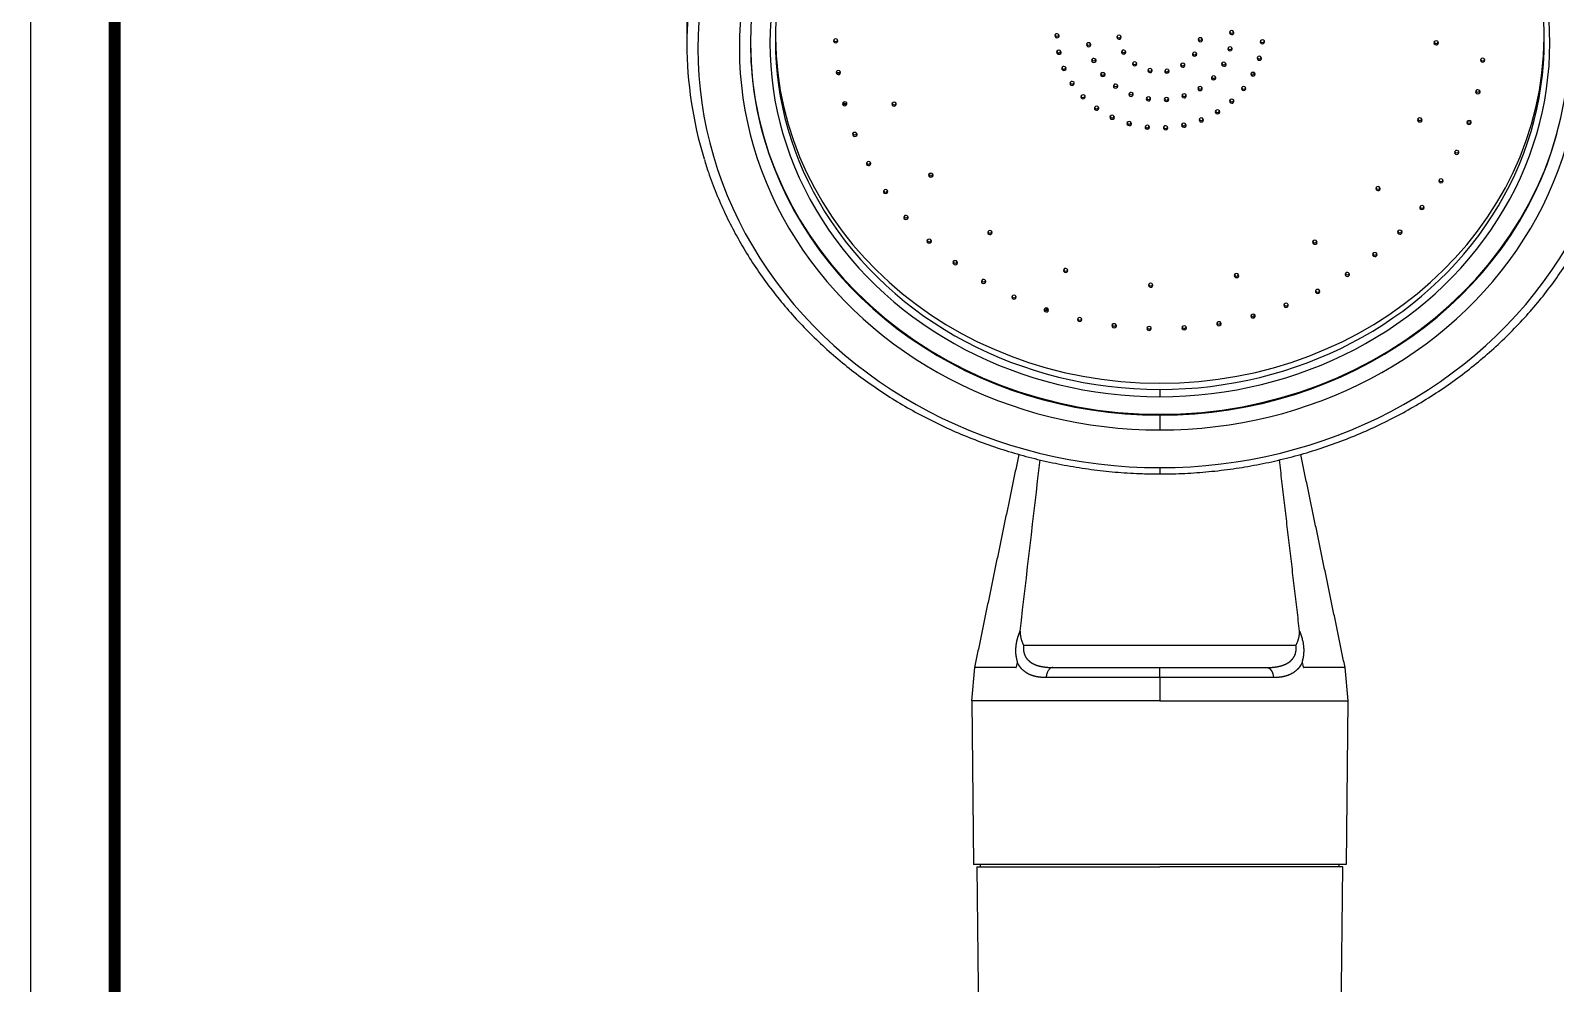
# Model space of a CAD drawing. Extents: x 0 to 474, y 0 to 347.
# Drawn here: x 0 to 137.8, y 173.6 to 259.7 of the extents above; entities that cross this region are included whole.
import ezdxf

# ---------------------------------------------------------------- set-up
doc = ezdxf.new("R2010")
doc.units = 0
doc.header["$LTSCALE"] = 10
doc.header["$MEASUREMENT"] = 0
doc.layers.get('0').update_dxf_attribs({"linetype": 'CONTINUOUS'})

msp = doc.modelspace()

# ---------------------------------------------------------------- linework, layer by layer
at = {"lineweight": -3, "ltscale": 0.4}
for p, q in [((59.33, 263.41), (59.33, 258.49)), ((92.98, 259.23), (92.98, 259.24)), ((108.77, 259.5), (108.77, 259.51)), ((72.98, 258.77), (72.98, 258.78)), ((95.85, 258.41), (95.85, 258.43)), ((98.59, 259.09), (98.59, 259.1)), ((105.94, 258.87), (105.94, 258.88)), ((108.62, 258.03), (108.62, 258.04)), ((111.55, 258.67), (111.55, 258.68)), ((127.26, 258.58), (127.26, 258.59)), ((92.9, 257.68), (92.99, 257.68)), ((93.15, 257.72), (93.15, 257.74)), ((96.31, 257), (96.31, 257.01)), ((99.01, 257.75), (99.01, 257.76)), ((100, 256.68), (100, 256.69)), ((104.35, 256.55), (104.35, 256.56)), ((105.42, 257.55), (105.42, 257.57)), ((108.06, 256.64), (108.06, 256.65)), ((111.27, 257.18), (111.27, 257.19)), ((131.46, 257.01), (131.46, 257.02)), ((73.1, 255.87), (72.94, 255.87)), ((73.22, 255.9), (73.22, 255.91)), ((93.61, 256.27), (93.61, 256.28)), ((97.06, 255.87), (96.8, 255.87)), ((97.13, 255.72), (97.13, 255.74)), ((101.39, 256.07), (101.39, 256.08)), ((102.92, 256.02), (102.92, 256.04)), ((107.14, 255.42), (107.14, 255.44)), ((110.37, 255.9), (110.58, 255.9)), ((110.58, 255.93), (110.58, 255.72)), ((110.7, 255.76), (110.7, 255.77)), ((94.35, 254.92), (94.35, 254.93)), ((95.34, 253.71), (95.34, 253.72)), ((98.28, 254.68), (98.28, 254.69)), ((99.68, 253.92), (99.68, 253.94)), ((104.47, 253.78), (104.47, 253.79)), ((105.92, 254.45), (105.92, 254.46)), ((109.86, 254.45), (109.86, 254.46)), ((131.02, 254.17), (131.02, 254.18)), ((73.75, 253.09), (73.45, 253.09)), ((73.8, 253.07), (73.8, 253.08)), ((78.26, 253.04), (78.26, 253.05)), ((96.56, 252.67), (96.56, 252.69)), ((101.25, 253.51), (101.25, 253.52)), ((102.88, 253.46), (102.88, 253.47)), ((107.49, 252.35), (107.49, 252.36)), ((108.78, 253.3), (108.78, 253.32)), ((97.97, 251.86), (97.97, 251.87)), ((99.51, 251.28), (99.51, 251.29)), ((101.14, 250.96), (101.14, 250.97)), ((102.8, 250.91), (102.8, 250.92)), ((104.45, 251.13), (104.45, 251.14)), ((106.03, 251.62), (106.03, 251.63)), ((125.78, 251.62), (125.78, 251.63)), ((130.19, 251.5), (129.88, 251.5)), ((130.23, 251.38), (130.23, 251.39)), ((74.71, 250.32), (74.71, 250.33)), ((129.12, 248.69), (129.12, 248.7)), ((75.95, 247.67), (75.95, 247.68)), ((81.33, 246.8), (81.42, 246.8)), ((81.58, 246.62), (81.58, 246.63)), ((122, 245.41), (122, 245.42)), ((127.69, 246.12), (127.69, 246.13)), ((77.49, 245.16), (77.49, 245.17)), ((79.33, 242.81), (79.33, 242.83)), ((125.97, 243.71), (125.97, 243.72)), ((86.92, 241.45), (86.92, 241.46)), ((123.97, 241.48), (123.97, 241.49)), ((81.43, 240.66), (81.43, 240.67)), ((116.29, 240.57), (116.29, 240.58)), ((83.78, 238.73), (83.78, 238.74)), ((121.71, 239.45), (121.71, 239.47)), ((93.77, 238.02), (93.77, 238.03)), ((109.21, 237.56), (109.21, 237.57)), ((119.23, 237.67), (119.23, 237.68)), ((86.35, 237.04), (86.35, 237.05)), ((101.45, 236.68), (101.45, 236.69)), ((116.54, 236.13), (116.54, 236.14)), ((89.1, 235.61), (89.1, 235.62)), ((91.83, 234.41), (91.83, 234.64)), ((92.01, 234.46), (92.01, 234.47)), ((113.69, 234.87), (113.69, 234.88)), ((95.03, 233.6), (95.03, 233.61)), ((98.15, 233.04), (98.15, 233.05)), ((107.62, 233.22), (107.62, 233.23)), ((110.58, 234.07), (110.58, 233.86)), ((110.71, 233.89), (110.71, 233.91)), ((101.31, 232.79), (101.31, 232.8)), ((104.48, 232.85), (104.48, 232.86)), ((102.08, 227.29), (102.08, 226.62)), ((102.08, 224.95), (102.08, 223.62)), ((102.08, 220.23), (102.08, 219.65)), ((89.77, 204.17), (114.38, 204.17)), ((85.33, 202.16), (85.06, 199.17)), ((85.33, 202.17), (85.33, 202.16)), ((102.08, 201.25), (91.81, 201.25)), ((92.42, 202.17), (102.08, 202.17)), ((102.08, 202.17), (111.73, 202.17)), ((102.08, 201.25), (102.08, 202.17)), ((112.34, 201.25), (102.08, 201.25)), ((102.08, 201.25), (102.08, 199.17)), ((119.09, 199.17), (118.83, 202.16)), ((102.08, 199.17), (85.06, 199.17)), ((85.08, 199.17), (85.24, 184.37)), ((102.08, 199.17), (119.09, 199.17)), ((119.07, 199.17), (118.91, 184.37)), ((118.91, 184.37), (85.24, 184.37)), ((85.53, 184.17), (86.85, 67.14)), ((85.53, 184.17), (102.08, 184.17)), ((85.87, 184.17), (85.87, 184.37)), ((118.62, 184.17), (102.08, 184.17)), ((117.3, 67.14), (118.62, 184.17)), ((118.28, 184.17), (118.28, 184.37))]:
    msp.add_line(p, q, dxfattribs=at)
at = {"ltscale": 0.5}
msp.add_lwpolyline([(0, 0), (473.93, 0), (473.93, 347.26), (0, 347.26)], close=True, dxfattribs=at)
at = {"color": 5, "linetype": 'ByBlock', "lineweight": 200, "const_width": 1.09}
msp.add_lwpolyline([(7.62, 14.87), (466.26, 14.87), (466.26, 339.19), (7.62, 339.19)], close=True, dxfattribs=at)
at = {"lineweight": -3, "ltscale": 0.4}
for centre, major_axis, start_param, end_param in [((102.08, 258.06), (41.75, 0), 1.570796, 4.712389), ((102.08, 258.06), (41.75, 0), 4.712389, 7.853982), ((102.08, 258.06), (-38, 0), 4.712389, 7.853982), ((102.08, 258.06), (-38, 0), 1.570796, 4.712389), ((102.08, 258.57), (-35.25, 0), 4.712389, 7.853982), ((102.08, 258.57), (-35.25, 0), 1.570796, 4.712389), ((102.08, 258.78), (34.75, 0), 2.61518, 3.141593), ((102.08, 258.78), (34.75, 0), 0, 0.511613), ((102.08, 258.49), (-42.75, 0), 6.029109, 6.283185), ((102.08, 258.49), (37, 0), 2.896107, 3.141593), ((92.78, 259.23), (-0.2, 0), 6.250116, 9.391709), ((92.78, 259.23), (-0.2, 0), 3.108523, 6.250116), ((92.78, 259.36), (-0.2, 0), 0.357321, 2.784299), ((98.39, 259.09), (-0.2, 0), 3.108523, 6.250116), ((98.39, 259.22), (-0.2, 0), 0.357321, 2.784299), ((108.57, 259.51), (-0.2, 0), 3.108523, 6.250116), ((108.57, 259.51), (-0.2, 0), 6.250116, 9.391709), ((108.57, 259.63), (-0.2, 0), 0.357321, 2.784299), ((102.08, 258.49), (-42.75, 0), 0, 0.271306), ((102.08, 258.57), (37, 0), 3.141593, 6.283185), ((102.08, 258.49), (37, 0), 3.141593, 3.40021), ((102.08, 259.33), (34.75, 0), 3.15033, 6.274448), ((102.08, 258.78), (34.75, 0), 3.141593, 3.653206), ((72.78, 258.77), (-0.2, 0), 3.108523, 6.250116), ((72.78, 258.77), (-0.2, 0), 6.250116, 9.391709), ((72.78, 258.9), (-0.2, 0), 0.357321, 2.784299), ((92.95, 257.73), (-0.2, 0), 3.108523, 6.250116), ((92.95, 257.86), (-0.2, 0), 0.357321, 2.784299), ((95.65, 258.42), (-0.2, 0), 3.108523, 6.250116), ((95.65, 258.42), (-0.2, 0), 6.250116, 9.391709), ((95.65, 258.55), (-0.2, 0), 0.357321, 2.784299), ((98.39, 259.09), (-0.2, 0), 6.250116, 9.391709), ((98.81, 257.75), (-0.2, 0), 3.108523, 6.250116), ((98.81, 257.88), (-0.2, 0), 0.357321, 2.784299), ((105.74, 258.87), (-0.2, 0), 3.108523, 6.250116), ((105.74, 258.87), (-0.2, 0), 6.250116, 9.391709), ((105.74, 259), (-0.2, 0), 0.357321, 2.784299), ((108.42, 258.04), (-0.2, 0), 6.250116, 9.391709), ((108.42, 258.04), (-0.2, 0), 3.108523, 6.250116), ((108.42, 258.16), (-0.2, 0), 0.357321, 2.784299), ((111.35, 258.68), (-0.2, 0), 3.108523, 6.250116), ((111.35, 258.68), (-0.2, 0), 6.250116, 9.391709), ((111.35, 258.8), (-0.2, 0), 0.357321, 2.784299), ((127.06, 258.58), (-0.2, 0), 3.108523, 6.250116), ((127.06, 258.58), (-0.2, 0), 6.250116, 9.391709), ((127.06, 258.71), (-0.2, 0), 0.357321, 2.784299), ((102.08, 258.78), (34.75, 0), 5.756772, 6.283185), ((92.95, 257.73), (-0.2, 0), 6.250116, 9.391709), ((93.41, 256.28), (-0.2, 0), 3.108523, 6.250116), ((96.11, 257), (-0.2, 0), 6.250116, 9.391709), ((96.11, 257), (-0.2, 0), 3.108523, 6.250116), ((96.11, 257.13), (-0.2, 0), 0.357321, 2.784299), ((98.81, 257.75), (-0.2, 0), 6.250116, 9.391709), ((99.8, 256.69), (-0.2, 0), 3.108523, 6.250116), ((99.8, 256.69), (-0.2, 0), 6.250116, 9.391709), ((99.8, 256.81), (-0.2, 0), 0.357321, 2.784299), ((104.15, 256.56), (-0.2, 0), 3.108523, 6.250116), ((104.15, 256.56), (-0.2, 0), 6.250116, 9.391709), ((104.15, 256.68), (-0.2, 0), 0.357321, 2.784299), ((105.22, 257.56), (-0.2, 0), 6.250116, 9.391709), ((105.22, 257.56), (-0.2, 0), 3.108523, 6.250116), ((105.22, 257.69), (-0.2, 0), 0.357321, 2.784299), ((107.86, 256.65), (-0.2, 0), 3.108523, 6.250116), ((107.86, 256.65), (-0.2, 0), 6.250116, 9.391709), ((107.86, 256.78), (-0.2, 0), 0.357321, 2.784299), ((111.07, 257.19), (-0.2, 0), 3.108523, 6.250116), ((111.07, 257.19), (-0.2, 0), 6.250116, 9.391709), ((111.07, 257.31), (-0.2, 0), 0.357321, 2.784299), ((131.26, 257.02), (-0.2, 0), 3.108523, 6.250116), ((131.26, 257.02), (-0.2, 0), 6.250116, 9.391709), ((131.26, 257.15), (-0.2, 0), 0.357321, 2.784299), ((73.02, 255.9), (-0.2, 0), 3.108523, 6.250116), ((73.02, 255.9), (-0.2, 0), 6.250116, 9.391709), ((73.02, 256.03), (-0.2, 0), 0.357321, 2.784299), ((93.41, 256.28), (-0.2, 0), 6.250116, 9.391709), ((93.41, 256.4), (-0.2, 0), 0.357321, 2.784299), ((94.15, 254.92), (-0.2, 0), 3.108523, 6.250116), ((96.93, 255.73), (-0.2, 0), 3.108523, 6.250116), ((96.93, 255.73), (-0.2, 0), 6.250116, 9.391709), ((96.93, 255.86), (-0.2, 0), 0.357321, 2.784299), ((101.19, 256.08), (-0.2, 0), 6.250116, 9.391709), ((101.19, 256.08), (-0.2, 0), 3.108523, 6.250116), ((101.19, 256.2), (-0.2, 0), 0.357321, 2.784299), ((102.72, 256.03), (-0.2, 0), 3.108523, 6.250116), ((102.72, 256.03), (-0.2, 0), 6.250116, 9.391709), ((102.72, 256.16), (-0.2, 0), 0.357321, 2.784299), ((106.94, 255.43), (-0.2, 0), 3.108523, 6.250116), ((106.94, 255.43), (-0.2, 0), 6.250116, 9.391709), ((106.94, 255.56), (-0.2, 0), 0.357321, 2.784299), ((110.5, 255.76), (-0.2, 0), 3.108523, 6.250116), ((110.5, 255.76), (-0.2, 0), 6.250116, 9.391709), ((110.5, 255.89), (-0.2, 0), 0.357321, 2.784299), ((94.15, 254.92), (-0.2, 0), 6.250116, 9.391709), ((94.15, 255.05), (-0.2, 0), 0.357321, 2.784299), ((95.14, 253.71), (-0.2, 0), 3.108523, 6.250116), ((95.14, 253.71), (-0.2, 0), 6.250116, 9.391709), ((95.14, 253.84), (-0.2, 0), 0.357321, 2.784299), ((98.08, 254.68), (-0.2, 0), 3.108523, 6.250116), ((98.08, 254.68), (-0.2, 0), 6.250116, 9.391709), ((98.08, 254.81), (-0.2, 0), 0.357321, 2.784299), ((99.48, 253.93), (-0.2, 0), 3.108523, 6.250116), ((99.48, 253.93), (-0.2, 0), 6.250116, 9.391709), ((99.48, 254.06), (-0.2, 0), 0.357321, 2.784299), ((101.05, 253.52), (-0.2, 0), 3.108523, 6.250116), ((102.68, 253.47), (-0.2, 0), 3.108523, 6.250116), ((104.27, 253.79), (-0.2, 0), 6.250116, 9.391709), ((104.27, 253.79), (-0.2, 0), 3.108523, 6.250116), ((104.27, 253.91), (-0.2, 0), 0.357321, 2.784299), ((105.72, 254.45), (-0.2, 0), 3.108523, 6.250116), ((105.72, 254.45), (-0.2, 0), 6.250116, 9.391709), ((105.72, 254.58), (-0.2, 0), 0.357321, 2.784299), ((109.66, 254.46), (-0.2, 0), 3.108523, 6.250116), ((109.66, 254.46), (-0.2, 0), 6.250116, 9.391709), ((109.66, 254.59), (-0.2, 0), 0.357321, 2.784299), ((130.82, 254.17), (-0.2, 0), 6.250116, 9.391709), ((130.82, 254.17), (-0.2, 0), 3.108523, 6.250116), ((130.82, 254.3), (-0.2, 0), 0.357321, 2.784299), ((73.6, 253.08), (-0.2, 0), 3.108523, 6.250116), ((73.6, 253.08), (-0.2, 0), 6.250116, 9.391709), ((73.6, 253.2), (-0.2, 0), 0.357321, 2.784299), ((102.08, 266.79), (32.29, 0), 3.624023, 3.628932), ((78.06, 253.05), (-0.2, 0), 6.250116, 9.391709), ((78.06, 253.05), (-0.2, 0), 3.108523, 6.250116), ((78.06, 253.17), (-0.2, 0), 0.357321, 2.784299), ((96.36, 252.68), (-0.2, 0), 3.108523, 6.250116), ((96.36, 252.68), (-0.2, 0), 6.250116, 9.391709), ((96.36, 252.81), (-0.2, 0), 0.357321, 2.784299), ((101.05, 253.52), (-0.2, 0), 6.250116, 9.391709), ((101.05, 253.64), (-0.2, 0), 0.357321, 2.784299), ((102.68, 253.47), (-0.2, 0), 6.250116, 9.391709), ((102.68, 253.59), (-0.2, 0), 0.357321, 2.784299), ((107.29, 252.35), (-0.2, 0), 3.108523, 6.250116), ((107.29, 252.35), (-0.2, 0), 6.250116, 9.391709), ((107.29, 252.48), (-0.2, 0), 0.357321, 2.784299), ((108.58, 253.31), (-0.2, 0), 3.108523, 6.250116), ((108.58, 253.31), (-0.2, 0), 6.250116, 9.391709), ((108.58, 253.44), (-0.2, 0), 0.357321, 2.784299), ((97.77, 251.86), (-0.2, 0), 6.250116, 9.391709), ((97.77, 251.86), (-0.2, 0), 3.108523, 6.250116), ((97.77, 251.99), (-0.2, 0), 0.357321, 2.784299), ((99.31, 251.29), (-0.2, 0), 6.250116, 9.391709), ((99.31, 251.29), (-0.2, 0), 3.108523, 6.250116), ((99.31, 251.41), (-0.2, 0), 0.357321, 2.784299), ((100.94, 250.97), (-0.2, 0), 6.250116, 9.391709), ((100.94, 250.97), (-0.2, 0), 3.108523, 6.250116), ((100.94, 251.09), (-0.2, 0), 0.357321, 2.784299), ((102.6, 250.92), (-0.2, 0), 3.108523, 6.250116), ((102.6, 250.92), (-0.2, 0), 6.250116, 9.391709), ((102.6, 251.04), (-0.2, 0), 0.357321, 2.784299), ((104.25, 251.14), (-0.2, 0), 3.108523, 6.250116), ((104.25, 251.14), (-0.2, 0), 6.250116, 9.391709), ((104.25, 251.26), (-0.2, 0), 0.357321, 2.784299), ((105.83, 251.62), (-0.2, 0), 3.108523, 6.250116), ((105.83, 251.62), (-0.2, 0), 6.250116, 9.391709), ((105.83, 251.75), (-0.2, 0), 0.357321, 2.784299), ((125.58, 251.62), (-0.2, 0), 3.108523, 6.250116), ((125.58, 251.62), (-0.2, 0), 6.250116, 9.391709), ((125.58, 251.75), (-0.2, 0), 0.357321, 2.784299), ((130.03, 251.39), (-0.2, 0), 3.108523, 6.250116), ((130.03, 251.39), (-0.2, 0), 6.250116, 9.391709), ((130.03, 251.51), (-0.2, 0), 0.357321, 2.784299), ((102.08, 258.49), (37, 0), 3.40021, 4.712389), ((74.51, 250.32), (-0.2, 0), 3.108523, 6.250116), ((74.51, 250.32), (-0.2, 0), 6.250116, 9.391709), ((74.51, 250.45), (-0.2, 0), 0.357321, 2.784299), ((102.08, 258.49), (37, 0), 4.712389, 6.037699), ((128.92, 248.69), (-0.2, 0), 3.108523, 6.250116), ((128.92, 248.69), (-0.2, 0), 6.250116, 9.391709), ((128.92, 248.82), (-0.2, 0), 0.357321, 2.784299), ((75.75, 247.68), (-0.2, 0), 3.108523, 6.250116), ((75.75, 247.68), (-0.2, 0), 6.250116, 9.391709), ((75.75, 247.8), (-0.2, 0), 0.357321, 2.784299), ((81.38, 246.63), (-0.2, 0), 3.108523, 6.250116), ((81.38, 246.63), (-0.2, 0), 6.250116, 9.391709), ((81.38, 246.75), (-0.2, 0), 0.357321, 2.784299), ((121.8, 245.42), (-0.2, 0), 3.108523, 6.250116), ((121.8, 245.42), (-0.2, 0), 6.250116, 9.391709), ((121.8, 245.54), (-0.2, 0), 0.357321, 2.784299), ((127.49, 246.12), (-0.2, 0), 3.108523, 6.250116), ((127.49, 246.12), (-0.2, 0), 6.250116, 9.391709), ((127.49, 246.25), (-0.2, 0), 0.357321, 2.784299), ((77.29, 245.16), (-0.2, 0), 3.108523, 6.250116), ((77.29, 245.16), (-0.2, 0), 6.250116, 9.391709), ((77.29, 245.29), (-0.2, 0), 0.357321, 2.784299), ((102.08, 258.78), (34.75, 0), 3.653206, 4.712389), ((79.13, 242.82), (-0.2, 0), 3.108523, 6.250116), ((79.13, 242.82), (-0.2, 0), 6.250116, 9.391709), ((79.13, 242.95), (-0.2, 0), 0.357321, 2.784299), ((102.08, 258.78), (34.75, 0), 4.712389, 5.756772), ((125.77, 243.71), (-0.2, 0), 3.108523, 6.250116), ((125.77, 243.71), (-0.2, 0), 6.250116, 9.391709), ((125.77, 243.84), (-0.2, 0), 0.357321, 2.784299), ((86.72, 241.45), (-0.2, 0), 3.108523, 6.250116), ((86.72, 241.45), (-0.2, 0), 6.250116, 9.391709), ((86.72, 241.58), (-0.2, 0), 0.357321, 2.784299), ((123.77, 241.48), (-0.2, 0), 3.108523, 6.250116), ((123.77, 241.48), (-0.2, 0), 6.250116, 9.391709), ((123.77, 241.61), (-0.2, 0), 0.357321, 2.784299), ((81.23, 240.67), (-0.2, 0), 3.108523, 6.250116), ((81.23, 240.67), (-0.2, 0), 6.250116, 9.391709), ((81.23, 240.79), (-0.2, 0), 0.357321, 2.784299), ((116.09, 240.57), (-0.2, 0), 3.108523, 6.250116), ((116.09, 240.57), (-0.2, 0), 6.250116, 9.391709), ((116.09, 240.7), (-0.2, 0), 0.357321, 2.784299), ((83.58, 238.73), (-0.2, 0), 3.108523, 6.250116), ((83.58, 238.73), (-0.2, 0), 6.250116, 9.391709), ((83.58, 238.86), (-0.2, 0), 0.357321, 2.784299), ((121.51, 239.46), (-0.2, 0), 3.108523, 6.250116), ((121.51, 239.46), (-0.2, 0), 6.250116, 9.391709), ((121.51, 239.59), (-0.2, 0), 0.357321, 2.784299), ((86.15, 237.04), (-0.2, 0), 3.108523, 6.250116), ((86.15, 237.17), (-0.2, 0), 0.357321, 2.784299), ((93.57, 238.03), (-0.2, 0), 6.250116, 9.391709), ((93.57, 238.03), (-0.2, 0), 3.108523, 6.250116), ((93.57, 238.15), (-0.2, 0), 0.357321, 2.784299), ((109.01, 237.56), (-0.2, 0), 3.108523, 6.250116), ((109.01, 237.56), (-0.2, 0), 6.250116, 9.391709), ((109.01, 237.69), (-0.2, 0), 0.357321, 2.784299), ((119.03, 237.67), (-0.2, 0), 6.250116, 9.391709), ((119.03, 237.67), (-0.2, 0), 3.108523, 6.250116), ((119.03, 237.8), (-0.2, 0), 0.357321, 2.784299), ((86.15, 237.04), (-0.2, 0), 6.250116, 9.391709), ((88.9, 235.61), (-0.2, 0), 3.108523, 6.250116), ((101.25, 236.69), (-0.2, 0), 3.108523, 6.250116), ((101.25, 236.69), (-0.2, 0), 6.250116, 9.391709), ((101.25, 236.81), (-0.2, 0), 0.357321, 2.784299), ((116.34, 236.14), (-0.2, 0), 3.108523, 6.250116), ((116.34, 236.14), (-0.2, 0), 6.250116, 9.391709), ((116.34, 236.26), (-0.2, 0), 0.357321, 2.784299), ((88.9, 235.61), (-0.2, 0), 6.250116, 9.391709), ((88.9, 235.74), (-0.2, 0), 0.357321, 2.784299), ((91.81, 234.46), (-0.2, 0), 6.250116, 9.391709), ((91.81, 234.46), (-0.2, 0), 3.108523, 6.250116), ((91.81, 234.59), (-0.2, 0), 0.357321, 2.784299), ((113.49, 234.88), (-0.2, 0), 3.108523, 6.250116), ((113.49, 234.88), (-0.2, 0), 6.250116, 9.391709), ((113.49, 235), (-0.2, 0), 0.357321, 2.784299), ((94.83, 233.6), (-0.2, 0), 3.108523, 6.250116), ((94.83, 233.6), (-0.2, 0), 6.250116, 9.391709), ((94.83, 233.73), (-0.2, 0), 0.357321, 2.784299), ((97.95, 233.04), (-0.2, 0), 6.250116, 9.391709), ((97.95, 233.04), (-0.2, 0), 3.108523, 6.250116), ((97.95, 233.17), (-0.2, 0), 0.357321, 2.784299), ((101.11, 232.79), (-0.2, 0), 3.108523, 6.250116), ((104.28, 232.85), (-0.2, 0), 3.108523, 6.250116), ((107.42, 233.22), (-0.2, 0), 3.108523, 6.250116), ((107.42, 233.22), (-0.2, 0), 6.250116, 9.391709), ((107.42, 233.35), (-0.2, 0), 0.357321, 2.784299), ((110.51, 233.9), (-0.2, 0), 6.250116, 9.391709), ((110.51, 233.9), (-0.2, 0), 3.108523, 6.250116), ((110.51, 234.03), (-0.2, 0), 0.357321, 2.784299), ((101.11, 232.79), (-0.2, 0), 6.250116, 9.391709), ((101.11, 232.92), (-0.2, 0), 0.357321, 2.784299), ((104.28, 232.85), (-0.2, 0), 6.250116, 9.391709), ((104.28, 232.98), (-0.2, 0), 0.357321, 2.784299)]:
    msp.add_ellipse(centre, major_axis=major_axis, ratio=0.906308, start_param=start_param, end_param=end_param, dxfattribs=at)
for points, knots in [([(102.08, 219.65), (102.46, 219.65), (103.58, 219.66), (105.43, 219.75), (107.61, 219.96), (109.78, 220.27), (111.93, 220.68), (114.05, 221.19), (116.14, 221.79), (118.19, 222.5), (120.2, 223.29), (122.17, 224.18), (124.08, 225.17), (125.93, 226.24), (127.72, 227.39), (129.44, 228.63), (131.09, 229.94), (132.66, 231.33), (134.16, 232.79), (135.57, 234.32), (136.89, 235.91), (138.11, 237.56), (139.25, 239.27), (140.28, 241.03), (141.22, 242.83), (142.05, 244.67), (142.77, 246.56), (143.23, 247.9), (143.42, 248.63), (143.44, 248.7)], [0, 0, 0, 0, 0.02071, 0.059724, 0.098741, 0.137759, 0.176776, 0.215792, 0.254808, 0.293822, 0.332834, 0.371845, 0.410852, 0.449857, 0.488857, 0.527854, 0.566846, 0.605833, 0.644814, 0.683789, 0.722757, 0.761718, 0.800672, 0.839618, 0.878556, 0.917486, 0.956409, 0.995325, 1, 1, 1, 1]), ([(60.91, 248.06), (61.02, 247.67), (61.34, 246.64), (61.97, 245), (62.78, 243.15), (63.69, 241.34), (64.71, 239.58), (65.83, 237.86), (67.04, 236.2), (68.34, 234.6), (69.73, 233.06), (71.21, 231.59), (72.77, 230.19), (74.41, 228.86), (76.11, 227.61), (77.89, 226.44), (79.73, 225.35), (81.63, 224.36), (83.58, 223.45), (85.59, 222.64), (87.63, 221.91), (89.71, 221.29), (91.83, 220.76), (93.97, 220.34), (96.14, 220.01), (98.32, 219.78), (100.3, 219.67), (101.55, 219.65), (102.08, 219.65)], [0, 0, 0, 0, 0.023969, 0.063389, 0.102815, 0.142248, 0.181687, 0.221133, 0.260587, 0.300049, 0.339517, 0.378993, 0.418476, 0.457965, 0.497461, 0.536962, 0.576468, 0.615979, 0.655494, 0.695013, 0.734536, 0.774061, 0.813589, 0.853119, 0.89265, 0.932184, 0.971718, 1, 1, 1, 1]), ([(89.22, 202.61), (89.22, 202.61), (89.22, 202.61), (89.22, 202.62), (89.22, 202.62), (89.22, 202.62), (89.22, 202.63), (89.22, 202.63), (89.22, 202.63), (89.22, 202.64), (89.22, 202.64), (89.22, 202.64), (89.22, 202.65), (89.21, 202.65), (89.21, 202.66), (89.21, 202.66), (89.21, 202.67), (89.21, 202.67), (89.21, 202.68), (89.21, 202.69), (89.21, 202.69), (89.21, 202.7), (89.21, 202.71), (89.2, 202.71), (89.2, 202.72), (89.2, 202.73), (89.2, 202.73), (89.2, 202.74), (89.19, 202.75), (89.19, 202.76), (89.19, 202.77), (89.19, 202.78), (89.18, 202.8), (89.18, 202.82), (89.17, 202.86), (89.16, 202.88), (89.16, 202.91), (89.15, 202.93), (89.15, 202.94), (89.15, 202.95), (89.15, 202.96), (89.14, 202.96), (89.14, 202.97), (89.14, 202.98), (89.14, 202.98), (89.14, 202.99), (89.14, 203), (89.13, 203.01), (89.13, 203.02), (89.13, 203.02), (89.13, 203.03), (89.13, 203.04), (89.13, 203.05), (89.12, 203.05), (89.12, 203.06), (89.12, 203.07), (89.12, 203.08), (89.12, 203.09), (89.12, 203.09), (89.12, 203.1), (89.11, 203.11), (89.11, 203.12), (89.11, 203.13), (89.11, 203.13), (89.11, 203.14), (89.11, 203.15), (89.11, 203.16), (89.11, 203.17), (89.1, 203.17), (89.1, 203.18), (89.1, 203.19), (89.1, 203.2), (89.1, 203.2), (89.1, 203.21), (89.1, 203.22), (89.1, 203.23), (89.09, 203.24), (89.09, 203.24), (89.09, 203.25), (89.09, 203.26), (89.09, 203.27), (89.09, 203.28), (89.09, 203.28), (89.09, 203.29), (89.08, 203.36), (89.07, 203.48), (89.06, 203.66), (89.07, 203.85), (89.08, 204.03), (89.1, 204.22), (89.13, 204.4), (89.16, 204.58), (89.2, 204.72), (89.22, 204.82), (89.24, 204.87), (89.26, 204.93), (89.27, 204.98), (89.29, 205.04), (89.31, 205.1), (89.33, 205.15), (89.35, 205.21), (89.38, 205.27), (89.4, 205.32), (89.42, 205.38), (89.44, 205.42), (89.45, 205.44)], [0, 0, 0, 0, 0.000695, 0.001464, 0.002312, 0.003241, 0.004256, 0.005356, 0.006545, 0.007823, 0.009191, 0.01065, 0.012201, 0.013844, 0.01558, 0.017409, 0.019331, 0.021347, 0.023456, 0.02566, 0.027958, 0.030351, 0.032838, 0.03542, 0.038096, 0.040868, 0.043734, 0.046695, 0.049752, 0.052903, 0.05615, 0.059492, 0.062929, 0.077398, 0.089981, 0.100678, 0.109492, 0.116422, 0.12147, 0.124636, 0.125921, 0.128806, 0.13169, 0.134572, 0.137452, 0.140329, 0.143205, 0.146078, 0.14895, 0.15182, 0.154688, 0.157554, 0.160418, 0.163281, 0.166142, 0.169001, 0.171858, 0.174714, 0.177569, 0.180421, 0.183273, 0.186122, 0.188971, 0.191818, 0.194663, 0.197507, 0.20035, 0.203192, 0.206032, 0.208872, 0.21171, 0.214547, 0.217382, 0.220217, 0.223051, 0.225884, 0.228715, 0.231546, 0.234376, 0.237205, 0.240034, 0.242861, 0.245688, 0.248514, 0.251339, 0.314353, 0.376778, 0.439008, 0.501435, 0.562959, 0.624872, 0.687508, 0.75118, 0.77037, 0.789819, 0.809534, 0.829522, 0.84979, 0.870345, 0.891192, 0.912337, 0.933785, 0.955542, 0.977612, 1, 1, 1, 1]), ([(114.71, 205.44), (114.71, 205.43), (114.72, 205.41), (114.73, 205.38), (114.74, 205.35), (114.75, 205.32), (114.77, 205.29), (114.78, 205.26), (114.79, 205.23), (114.8, 205.2), (114.81, 205.17), (114.82, 205.14), (114.83, 205.11), (114.84, 205.08), (114.85, 205.05), (114.86, 205.02), (114.87, 204.99), (114.88, 204.97), (114.89, 204.94), (114.9, 204.91), (114.91, 204.88), (114.92, 204.85), (114.93, 204.82), (114.93, 204.79), (114.95, 204.73), (114.98, 204.62), (115.01, 204.47), (115.04, 204.33), (115.06, 204.18), (115.07, 204.02), (115.09, 203.85), (115.09, 203.66), (115.08, 203.48), (115.07, 203.35), (115.06, 203.27), (115.06, 203.24), (115.05, 203.21), (115.05, 203.18), (115.04, 203.15), (115.04, 203.13), (115.03, 203.1), (115.03, 203.07), (115.02, 203.04), (115.02, 203.01), (115.01, 202.98), (115.01, 202.96), (115, 202.93), (114.99, 202.9), (114.98, 202.85), (114.97, 202.8), (114.96, 202.77), (114.96, 202.76), (114.95, 202.74), (114.95, 202.73), (114.95, 202.72), (114.95, 202.7), (114.94, 202.69), (114.94, 202.68), (114.94, 202.67), (114.94, 202.66), (114.94, 202.65), (114.94, 202.65), (114.93, 202.64), (114.93, 202.63), (114.93, 202.63), (114.93, 202.62), (114.93, 202.62), (114.93, 202.61), (114.93, 202.61)], [0, 0, 0, 0, 0.0117, 0.023313, 0.034841, 0.046283, 0.05764, 0.068913, 0.080103, 0.09121, 0.102235, 0.113179, 0.124043, 0.134827, 0.145532, 0.156159, 0.166709, 0.177183, 0.187582, 0.197906, 0.208157, 0.218336, 0.228444, 0.238481, 0.248449, 0.299498, 0.349852, 0.399668, 0.449112, 0.498359, 0.560885, 0.623226, 0.685774, 0.748929, 0.759255, 0.769598, 0.77996, 0.790342, 0.800746, 0.811173, 0.821626, 0.832106, 0.842615, 0.853154, 0.863726, 0.874331, 0.878676, 0.890586, 0.910065, 0.937122, 0.942977, 0.94855, 0.953841, 0.95885, 0.963578, 0.968025, 0.972192, 0.976079, 0.979687, 0.983017, 0.986071, 0.98885, 0.991357, 0.993596, 0.99557, 0.997287, 0.998758, 1, 1, 1, 1]), ([(89.77, 204.17), (89.77, 204.16), (89.77, 204.15), (89.77, 204.13), (89.77, 204.11), (89.76, 204.09), (89.76, 204.07), (89.76, 204.05), (89.76, 204.04), (89.76, 204.02), (89.75, 204), (89.75, 203.98), (89.75, 203.96), (89.75, 203.94), (89.75, 203.93), (89.75, 203.91), (89.75, 203.89), (89.75, 203.87), (89.75, 203.85), (89.75, 203.83), (89.75, 203.82), (89.75, 203.8), (89.75, 203.78), (89.76, 203.76), (89.76, 203.74), (89.76, 203.72), (89.76, 203.71), (89.76, 203.69), (89.76, 203.67), (89.77, 203.65), (89.77, 203.64), (89.77, 203.62), (89.78, 203.6), (89.78, 203.58), (89.78, 203.57), (89.79, 203.55), (89.79, 203.53), (89.79, 203.51), (89.8, 203.5), (89.8, 203.48), (89.81, 203.46), (89.81, 203.44), (89.82, 203.43), (89.82, 203.41), (89.83, 203.39), (89.83, 203.38), (89.84, 203.36), (89.85, 203.34), (89.85, 203.33), (89.86, 203.31), (89.87, 203.29), (89.87, 203.28), (89.88, 203.26), (89.89, 203.25), (89.89, 203.23), (89.9, 203.21), (89.91, 203.2), (89.92, 203.18), (89.93, 203.17), (89.94, 203.15), (89.94, 203.14), (89.95, 203.12), (89.96, 203.1), (89.97, 203.09), (89.98, 203.07), (89.99, 203.06), (90, 203.04), (90.01, 203.03), (90.02, 203.01), (90.03, 203), (90.04, 202.99), (90.05, 202.97), (90.07, 202.96), (90.08, 202.94), (90.09, 202.93), (90.1, 202.91), (90.11, 202.9), (90.12, 202.89), (90.14, 202.87), (90.15, 202.86), (90.16, 202.85), (90.18, 202.83), (90.19, 202.82), (90.2, 202.81), (90.22, 202.79), (90.23, 202.78), (90.24, 202.77), (90.26, 202.76), (90.27, 202.74), (90.29, 202.73), (90.3, 202.72), (90.32, 202.71), (90.33, 202.69), (90.35, 202.68), (90.36, 202.67), (90.38, 202.66), (90.39, 202.65), (90.41, 202.64), (90.43, 202.63), (90.44, 202.61), (90.46, 202.6), (90.48, 202.59), (90.5, 202.58), (90.51, 202.57), (90.53, 202.56), (90.55, 202.55), (90.57, 202.54), (90.58, 202.53), (90.61, 202.51), (90.65, 202.5), (90.7, 202.47), (90.74, 202.45), (90.79, 202.43), (90.84, 202.41), (90.89, 202.39), (90.95, 202.37), (91, 202.35), (91.05, 202.34), (91.11, 202.32), (91.17, 202.3), (91.23, 202.29), (91.29, 202.28), (91.35, 202.26), (91.41, 202.25), (91.48, 202.24), (91.54, 202.23), (91.61, 202.22), (91.67, 202.21), (91.74, 202.2), (91.81, 202.19), (91.88, 202.19), (91.96, 202.18), (92.03, 202.18), (92.11, 202.17), (92.18, 202.17), (92.26, 202.17), (92.34, 202.17), (92.39, 202.17), (92.42, 202.17)], [0, 0, 0, 0, 0.004324, 0.008638, 0.012943, 0.017239, 0.021526, 0.025806, 0.030079, 0.034344, 0.038604, 0.042857, 0.047105, 0.051348, 0.055587, 0.059822, 0.064053, 0.068282, 0.072509, 0.076733, 0.080956, 0.085179, 0.089401, 0.093623, 0.097846, 0.10207, 0.106296, 0.110524, 0.114755, 0.118989, 0.123227, 0.127469, 0.131716, 0.135968, 0.140226, 0.14449, 0.148761, 0.153039, 0.157324, 0.161618, 0.165921, 0.170233, 0.174554, 0.178886, 0.183228, 0.187582, 0.191947, 0.196323, 0.200713, 0.205115, 0.20953, 0.21396, 0.218403, 0.222861, 0.227335, 0.231824, 0.236329, 0.24085, 0.245388, 0.249943, 0.254516, 0.259107, 0.263716, 0.268344, 0.272991, 0.277658, 0.282345, 0.287052, 0.291779, 0.296528, 0.301298, 0.30609, 0.310904, 0.315741, 0.3206, 0.325482, 0.330388, 0.335318, 0.340271, 0.345249, 0.350252, 0.35528, 0.360333, 0.365412, 0.370517, 0.375647, 0.380805, 0.385989, 0.3912, 0.396439, 0.401705, 0.406999, 0.412321, 0.417671, 0.42305, 0.428458, 0.433895, 0.439361, 0.444857, 0.450382, 0.455938, 0.461524, 0.46714, 0.472787, 0.478465, 0.484174, 0.489915, 0.495686, 0.50149, 0.51554, 0.529797, 0.544262, 0.558938, 0.573828, 0.588934, 0.604258, 0.619802, 0.635568, 0.651558, 0.667775, 0.684218, 0.700892, 0.717796, 0.734932, 0.752303, 0.769909, 0.787752, 0.805833, 0.824154, 0.842715, 0.861518, 0.880564, 0.899854, 0.919389, 0.93917, 0.959199, 0.979475, 1, 1, 1, 1]), ([(111.73, 202.17), (111.75, 202.17), (111.77, 202.17), (111.81, 202.17), (111.85, 202.17), (111.89, 202.17), (111.93, 202.17), (111.97, 202.17), (112.01, 202.17), (112.05, 202.17), (112.08, 202.18), (112.12, 202.18), (112.16, 202.18), (112.19, 202.18), (112.23, 202.18), (112.27, 202.19), (112.3, 202.19), (112.34, 202.19), (112.37, 202.2), (112.41, 202.2), (112.44, 202.21), (112.48, 202.21), (112.51, 202.21), (112.54, 202.22), (112.58, 202.22), (112.61, 202.23), (112.64, 202.23), (112.68, 202.24), (112.71, 202.24), (112.74, 202.25), (112.77, 202.26), (112.8, 202.26), (112.83, 202.27), (112.86, 202.28), (112.89, 202.28), (112.92, 202.29), (112.95, 202.3), (112.98, 202.3), (113.01, 202.31), (113.04, 202.32), (113.07, 202.33), (113.1, 202.34), (113.12, 202.34), (113.15, 202.35), (113.18, 202.36), (113.2, 202.37), (113.23, 202.38), (113.26, 202.39), (113.28, 202.4), (113.31, 202.41), (113.33, 202.42), (113.36, 202.43), (113.38, 202.44), (113.41, 202.45), (113.43, 202.46), (113.46, 202.47), (113.48, 202.48), (113.5, 202.5), (113.52, 202.51), (113.55, 202.52), (113.58, 202.54), (113.61, 202.56), (113.65, 202.58), (113.68, 202.6), (113.71, 202.62), (113.74, 202.64), (113.77, 202.66), (113.8, 202.68), (113.83, 202.7), (113.86, 202.72), (113.88, 202.75), (113.91, 202.77), (113.94, 202.79), (113.96, 202.82), (113.98, 202.84), (114.01, 202.87), (114.03, 202.89), (114.05, 202.92), (114.08, 202.94), (114.1, 202.97), (114.12, 203), (114.14, 203.02), (114.15, 203.05), (114.17, 203.08), (114.19, 203.11), (114.21, 203.13), (114.22, 203.16), (114.24, 203.19), (114.25, 203.22), (114.27, 203.25), (114.28, 203.28), (114.29, 203.31), (114.3, 203.34), (114.32, 203.37), (114.33, 203.4), (114.34, 203.43), (114.34, 203.47), (114.35, 203.5), (114.36, 203.53), (114.37, 203.56), (114.37, 203.59), (114.38, 203.63), (114.39, 203.66), (114.39, 203.69), (114.39, 203.72), (114.4, 203.76), (114.4, 203.79), (114.4, 203.83), (114.4, 203.86), (114.4, 203.89), (114.4, 203.93), (114.4, 203.96), (114.4, 203.99), (114.39, 204.03), (114.39, 204.06), (114.39, 204.1), (114.38, 204.13), (114.38, 204.16), (114.38, 204.17)], [0, 0, 0, 0, 0.010287, 0.020511, 0.030674, 0.040774, 0.050813, 0.06079, 0.070705, 0.080558, 0.090351, 0.100082, 0.109751, 0.11936, 0.128908, 0.138395, 0.147822, 0.157188, 0.166493, 0.175739, 0.184924, 0.19405, 0.203116, 0.212122, 0.221069, 0.229956, 0.238784, 0.247554, 0.256265, 0.264917, 0.273511, 0.282046, 0.290524, 0.298944, 0.307306, 0.31561, 0.323858, 0.332048, 0.340182, 0.348259, 0.35628, 0.364244, 0.372153, 0.380006, 0.387803, 0.395545, 0.403233, 0.410866, 0.418444, 0.425968, 0.433438, 0.440855, 0.448218, 0.455529, 0.462787, 0.469992, 0.477145, 0.484246, 0.491296, 0.498295, 0.508983, 0.519562, 0.530036, 0.540405, 0.55067, 0.560833, 0.570896, 0.580859, 0.590725, 0.600495, 0.61017, 0.619752, 0.629244, 0.638646, 0.64796, 0.65719, 0.666335, 0.675399, 0.684383, 0.69329, 0.702121, 0.710879, 0.719566, 0.728184, 0.736736, 0.745225, 0.753652, 0.76202, 0.770331, 0.778589, 0.786797, 0.794956, 0.803069, 0.81114, 0.819171, 0.827166, 0.835127, 0.843056, 0.850958, 0.858836, 0.866692, 0.874529, 0.882351, 0.89016, 0.897961, 0.905756, 0.913548, 0.921341, 0.929138, 0.936941, 0.944755, 0.952582, 0.960426, 0.968289, 0.976175, 0.984087, 0.992027, 1, 1, 1, 1]), ([(89.06, 202.17), (89.08, 202.17), (89.09, 202.18), (89.11, 202.21), (89.12, 202.23), (89.14, 202.29), (89.15, 202.33), (89.18, 202.45), (89.2, 202.53), (89.22, 202.61)], [0, 0, 0, 0, 0.125, 0.125, 0.25, 0.25, 0.5, 0.5, 1, 1, 1, 1]), ([(91.81, 201.25), (91.8, 201.25), (91.78, 201.25), (91.74, 201.25), (91.71, 201.25), (91.68, 201.26), (91.64, 201.26), (91.61, 201.26), (91.58, 201.26), (91.55, 201.26), (91.51, 201.26), (91.48, 201.26), (91.45, 201.27), (91.42, 201.27), (91.39, 201.27), (91.36, 201.27), (91.33, 201.28), (91.3, 201.28), (91.27, 201.28), (91.24, 201.29), (91.21, 201.29), (91.18, 201.29), (91.15, 201.3), (91.12, 201.3), (91.09, 201.31), (91.06, 201.31), (91.03, 201.32), (91, 201.32), (90.97, 201.33), (90.95, 201.33), (90.92, 201.34), (90.89, 201.34), (90.86, 201.35), (90.84, 201.36), (90.81, 201.36), (90.78, 201.37), (90.75, 201.38), (90.73, 201.38), (90.7, 201.39), (90.68, 201.4), (90.65, 201.4), (90.62, 201.41), (90.6, 201.42), (90.57, 201.43), (90.55, 201.44), (90.52, 201.45), (90.5, 201.45), (90.47, 201.46), (90.45, 201.47), (90.43, 201.48), (90.4, 201.49), (90.38, 201.5), (90.35, 201.51), (90.33, 201.52), (90.26, 201.56), (90.13, 201.62), (89.97, 201.71), (89.82, 201.82), (89.72, 201.92), (89.65, 201.98), (89.62, 202.01), (89.59, 202.04), (89.57, 202.07), (89.54, 202.1), (89.51, 202.14), (89.48, 202.17), (89.46, 202.2), (89.43, 202.24), (89.41, 202.27), (89.38, 202.31), (89.36, 202.35), (89.34, 202.38), (89.32, 202.42), (89.29, 202.46), (89.27, 202.49), (89.25, 202.53), (89.23, 202.57), (89.22, 202.6), (89.22, 202.61)], [0, 0, 0, 0, 0.010383, 0.020723, 0.031022, 0.041278, 0.051493, 0.061667, 0.0718, 0.081892, 0.091943, 0.101954, 0.111925, 0.121855, 0.131747, 0.141598, 0.151411, 0.161185, 0.17092, 0.180617, 0.190276, 0.199897, 0.20948, 0.219026, 0.228536, 0.238008, 0.247445, 0.256845, 0.266209, 0.275538, 0.284832, 0.294091, 0.303316, 0.312506, 0.321662, 0.330785, 0.339875, 0.348931, 0.357955, 0.366947, 0.375907, 0.384835, 0.393732, 0.402599, 0.411435, 0.42024, 0.429017, 0.437763, 0.446481, 0.45517, 0.463831, 0.472464, 0.481069, 0.489648, 0.4982, 0.563463, 0.62681, 0.68846, 0.748655, 0.762615, 0.776472, 0.790229, 0.80389, 0.817459, 0.83094, 0.844336, 0.857652, 0.870891, 0.884057, 0.897156, 0.91019, 0.923164, 0.936083, 0.948951, 0.961772, 0.974551, 0.987292, 1, 1, 1, 1]), ([(92.42, 202.17), (92.38, 202.17), (92.34, 202.16), (92.27, 202.14), (92.23, 202.12), (92.16, 202.08), (92.13, 202.05), (92.06, 201.98), (92.03, 201.95), (91.98, 201.86), (91.95, 201.82), (91.91, 201.72), (91.89, 201.66), (91.85, 201.55), (91.84, 201.5), (91.82, 201.38), (91.81, 201.32), (91.81, 201.25)], [0, 0, 0, 0, 0.125, 0.125, 0.25, 0.25, 0.375, 0.375, 0.5, 0.5, 0.625, 0.625, 0.75, 0.75, 0.875, 0.875, 1, 1, 1, 1]), ([(111.73, 202.17), (111.88, 202.17), (112.03, 202.07), (112.26, 201.74), (112.33, 201.5), (112.34, 201.25)], [0, 0, 0, 0, 0.5, 0.5, 1, 1, 1, 1]), ([(114.93, 202.61), (114.93, 202.61), (114.93, 202.59), (114.92, 202.57), (114.91, 202.56), (114.9, 202.54), (114.89, 202.52), (114.88, 202.5), (114.87, 202.48), (114.86, 202.46), (114.85, 202.45), (114.84, 202.43), (114.83, 202.41), (114.82, 202.39), (114.81, 202.38), (114.8, 202.36), (114.79, 202.34), (114.78, 202.32), (114.77, 202.31), (114.75, 202.29), (114.74, 202.27), (114.73, 202.26), (114.72, 202.24), (114.71, 202.22), (114.7, 202.21), (114.68, 202.19), (114.67, 202.17), (114.66, 202.16), (114.65, 202.14), (114.63, 202.13), (114.62, 202.11), (114.61, 202.1), (114.59, 202.08), (114.58, 202.07), (114.57, 202.05), (114.55, 202.04), (114.54, 202.02), (114.52, 202.01), (114.51, 201.99), (114.5, 201.98), (114.48, 201.96), (114.43, 201.91), (114.33, 201.82), (114.18, 201.71), (114.02, 201.62), (113.89, 201.55), (113.8, 201.51), (113.75, 201.49), (113.7, 201.47), (113.65, 201.45), (113.6, 201.44), (113.55, 201.42), (113.49, 201.4), (113.44, 201.39), (113.39, 201.37), (113.33, 201.36), (113.28, 201.35), (113.22, 201.33), (113.16, 201.32), (113.11, 201.31), (113.05, 201.3), (112.99, 201.3), (112.93, 201.29), (112.86, 201.28), (112.8, 201.27), (112.74, 201.27), (112.67, 201.26), (112.61, 201.26), (112.54, 201.26), (112.48, 201.26), (112.41, 201.25), (112.36, 201.25), (112.34, 201.25)], [0, 0, 0, 0, 0.006032, 0.01207, 0.018116, 0.02417, 0.030232, 0.036304, 0.042384, 0.048475, 0.054576, 0.060688, 0.066811, 0.072946, 0.079093, 0.085253, 0.091426, 0.097613, 0.103814, 0.11003, 0.116261, 0.122507, 0.128769, 0.135048, 0.141343, 0.147656, 0.153986, 0.160334, 0.166701, 0.173087, 0.179493, 0.185918, 0.192363, 0.198829, 0.205316, 0.211825, 0.218355, 0.224907, 0.231482, 0.23808, 0.244702, 0.251347, 0.311523, 0.373168, 0.43652, 0.501802, 0.519261, 0.536832, 0.554519, 0.572326, 0.590255, 0.608309, 0.626492, 0.644807, 0.663256, 0.681843, 0.700569, 0.719439, 0.738454, 0.757618, 0.776932, 0.7964, 0.816023, 0.835804, 0.855745, 0.875848, 0.896117, 0.916552, 0.937156, 0.95793, 0.978878, 1, 1, 1, 1]), ([(114.93, 202.61), (114.95, 202.53), (114.97, 202.45), (115, 202.33), (115.01, 202.29), (115.03, 202.23), (115.04, 202.21), (115.06, 202.18), (115.07, 202.17), (115.09, 202.17)], [0, 0, 0, 0, 0.5, 0.5, 0.75, 0.75, 0.875, 0.875, 1, 1, 1, 1]), ([(118.83, 202.16), (118.83, 202.17), (118.83, 202.17), (118.82, 202.17), (118.82, 202.17), (118.81, 202.17), (118.81, 202.17), (118.8, 202.17)], [0, 0, 0, 0, 0.189081, 0.189081, 0.594541, 0.594541, 1, 1, 1, 1])]:
    msp.add_open_spline(points, degree=3, knots=knots, dxfattribs=at)
for points, degree in [([(89.33, 221.42), (87.33, 211.79), (85.33, 202.17)], 2), ([(89.45, 205.44), (90.05, 210.6), (90.65, 215.76), (91.26, 220.92)], 3), ([(114.71, 205.44), (112.89, 220.92)], 1), ([(118.82, 202.17), (116.82, 211.79), (114.82, 221.42)], 2), ([(89.45, 205.44), (89.44, 204.78), (89.77, 204.17)], 2), ([(114.38, 204.17), (114.71, 204.78), (114.71, 205.44)], 2), ([(89.06, 202.17), (88.78, 202.17), (88.24, 202.17), (87.51, 202.17), (86.89, 202.17), (86.36, 202.17), (85.94, 202.17), (85.62, 202.17), (85.42, 202.17), (85.35, 202.17), (85.33, 202.17)], 3), ([(118.8, 202.17), (118.78, 202.17), (118.7, 202.17), (118.48, 202.17), (118.15, 202.17), (117.73, 202.17), (117.21, 202.17), (116.6, 202.17), (115.89, 202.17), (115.36, 202.17), (115.09, 202.17)], 3)]:
    msp.add_open_spline(points, degree=degree, dxfattribs=at)

doc.saveas('drawing.dxf')
